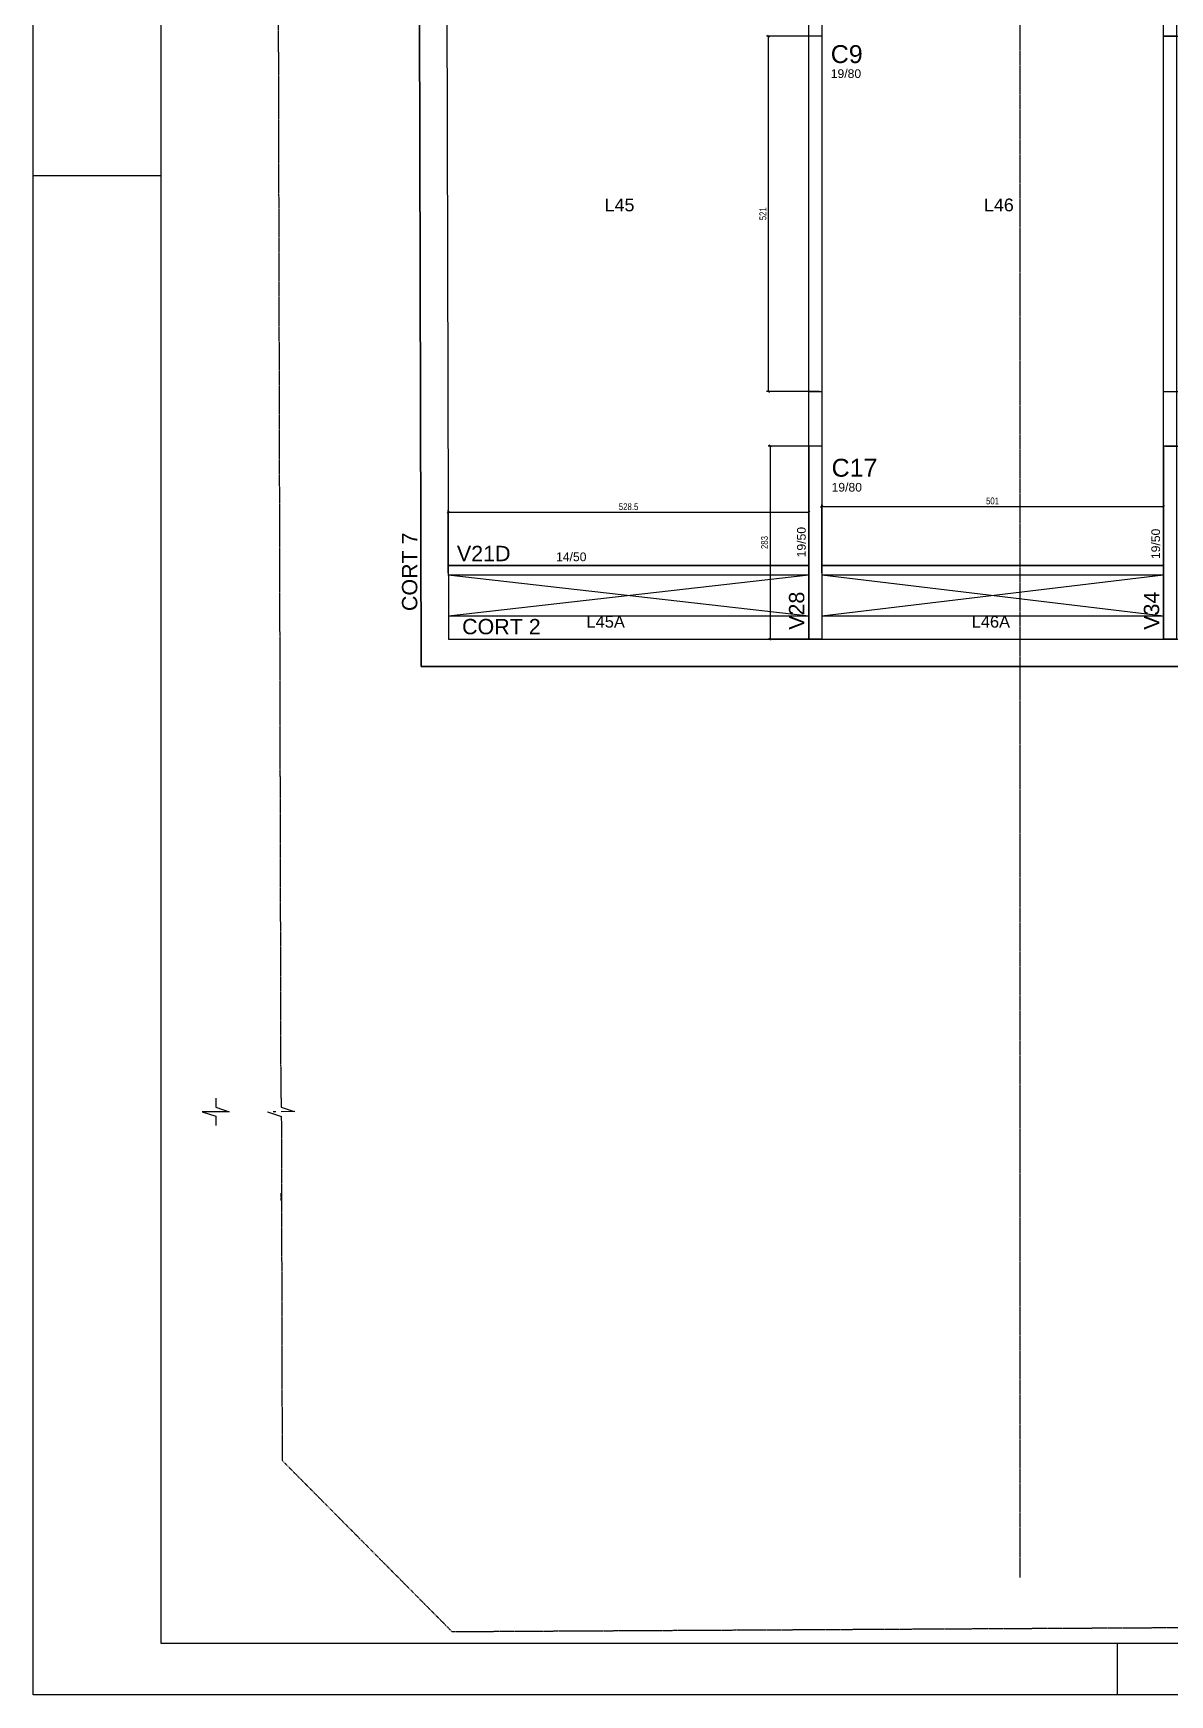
# Model space of a CAD drawing. Extents: x -1206 to 6684, y -2991 to 10691.
# Drawn here: x -1206 to 460, y 4384 to 6820 of the extents above; entities that cross this region are included whole.
import ezdxf

# ---------------------------------------------------------------- set-up
doc = ezdxf.new("R2010")
doc.units = 0
doc.linetypes.add('ESTILO_TQS_0003', pattern=[1, 0.5, -0.2, 0.1, -0.2])
doc.layers.get('0').update_dxf_attribs({"color": 50})
for name, color, linetype in [('1', 3, 'Continuous'), ('204', 1, 'ESTILO_TQS_0003'), ('212', 3, 'Continuous'), ('213', 3, 'Continuous'), ('220', 5, 'Continuous'), ('221', 1, 'Continuous'), ('222', 6, 'Continuous'), ('226', 4, 'Continuous'), ('233', 6, 'Continuous'), ('250', 1, 'Continuous'), ('COTA', 241, 'Continuous')]:
    doc.layers.add(name, color=color, linetype=linetype)
doc.styles.add('COTA TECNICA-50', font='techl___.ttf', dxfattribs={"height": 10})
doc.styles.get("Standard").update_dxf_attribs({"font": 'arial.ttf'})
doc.dimstyles.new('COTA PAINEL-50', dxfattribs={"dimtxt": 10, "dimasz": 3, "dimexe": 3, "dimexo": 3, "dimgap": 3, "dimtad": 1, "dimdec": 1, "dimzin": 9, "dimdsep": 46, "dimtxsty": 'COTA TECNICA-50', "dimblk1": 'OBLIQUE', "dimblk2": 'OBLIQUE', "dimsah": 1, "dimcen": 0.9, "dimclrd": 4, "dimclre": 4, "dimclrt": 240, "dimadec": 1, "dimazin": 3, "dimtfac": 1, "dimtdec": 1, "dimtmove": 0, "dimatfit": 3, "dimfxl": 1, "dimtolj": 1, "dimtzin": 12, "dimarcsym": 0})

# ---------------------------------------------------------------- blocks, each defined once
blk = doc.blocks.new('LINCOR', base_point=(1375407.232582, 453114.358858))
blk.add_lwpolyline([(1375407.232582, 453114.358858), (1375407.565916, 453114.358858), (1375407.732582, 453114.858858), (1375407.732582, 453113.858858), (1375407.899249, 453114.358858), (1375408.232582, 453114.358858)])
blk = doc.blocks.new('_Oblique')
at = {"color": 0, "linetype": 'ByBlock', "lineweight": -2}
blk.add_line((-0.5, -0.5), (0.5, 0.5), dxfattribs=at)
blk = doc.blocks.new('*D264')
at = {"layer": 'COTA', "color": 4, "lineweight": -2, "transparency": 16777216}
for p, q in [((-597.4, 6028.8), (-597.4, 6120.7)), ((-597.4, 6117.7), (-68.9, 6117.7)), ((-68.9, 6028.8), (-68.9, 6120.7))]:
    blk.add_line(p, q, dxfattribs=at)
at = {"layer": 'Defpoints', "color": 0, "transparency": 16777216}
for p in [(-68.9, 6117.7), (-597.4, 6025.8), (-68.9, 6025.8)]:
    blk.add_point(p, dxfattribs=at)
at = {"layer": 'COTA', "color": 4, "lineweight": -2, "transparency": 16777216, "xscale": 3, "yscale": 3, "zscale": 3, "rotation": 180}
blk.add_blockref('_Oblique', (-597.4, 6117.7), dxfattribs=at)
at = {"layer": 'COTA', "color": 4, "lineweight": -2, "transparency": 16777216, "xscale": 3, "yscale": 3, "zscale": 3}
blk.add_blockref('_Oblique', (-68.9, 6117.7), dxfattribs=at)
at = {"layer": 'COTA', "color": 240, "transparency": 16777216, "insert": (-333.1, 6125.8), "char_height": 10, "attachment_point": 5, "style": 'COTA TECNICA-50'}
blk.add_mtext('\\A1;528.5', dxfattribs=at)
blk = doc.blocks.new('*D268')
at = {"layer": 'COTA', "color": 4, "lineweight": -2, "transparency": 16777216}
for p, q in [((-49.9, 6028.8), (-49.9, 6129.1)), ((-49.9, 6126.1), (451.1, 6126.1)), ((451.1, 6028.8), (451.1, 6129.1))]:
    blk.add_line(p, q, dxfattribs=at)
at = {"layer": 'Defpoints', "color": 0, "transparency": 16777216}
for p in [(451.1, 6126.1), (-49.9, 6025.8), (451.1, 6025.8)]:
    blk.add_point(p, dxfattribs=at)
at = {"layer": 'COTA', "color": 4, "lineweight": -2, "transparency": 16777216, "xscale": 3, "yscale": 3, "zscale": 3, "rotation": 180}
blk.add_blockref('_Oblique', (-49.9, 6126.1), dxfattribs=at)
at = {"layer": 'COTA', "color": 4, "lineweight": -2, "transparency": 16777216, "xscale": 3, "yscale": 3, "zscale": 3}
blk.add_blockref('_Oblique', (451.1, 6126.1), dxfattribs=at)
at = {"layer": 'COTA', "color": 240, "transparency": 16777216, "insert": (200.6, 6134.2), "char_height": 10, "attachment_point": 5, "style": 'COTA TECNICA-50'}
blk.add_mtext('\\A1;501', dxfattribs=at)
blk = doc.blocks.new('*D260')
at = {"layer": 'COTA', "color": 4, "lineweight": -2, "transparency": 16777216}
for p, q in [((-52.9, 6214.8), (-128.5, 6214.8)), ((-125.5, 6214.8), (-125.5, 5931.8)), ((-52.9, 5931.8), (-128.5, 5931.8))]:
    blk.add_line(p, q, dxfattribs=at)
at = {"layer": 'Defpoints', "color": 0, "transparency": 16777216}
for p in [(-49.9, 6214.8), (-125.5, 5931.8), (-49.9, 5931.8)]:
    blk.add_point(p, dxfattribs=at)
at = {"layer": 'COTA', "color": 4, "lineweight": -2, "transparency": 16777216, "xscale": 3, "yscale": 3, "zscale": 3}
for p, rotation in [((-125.5, 6214.8), 90), ((-125.5, 5931.8), 270)]:
    blk.add_blockref('_Oblique', p, dxfattribs=dict(at, rotation=rotation))
at = {"layer": 'COTA', "color": 240, "transparency": 16777216, "insert": (-133.8, 6073.3), "char_height": 10, "attachment_point": 5, "rotation": 90, "style": 'COTA TECNICA-50'}
blk.add_mtext('\\A1;283', dxfattribs=at)
blk = doc.blocks.new('*D261')
at = {"layer": 'COTA', "color": 4, "lineweight": -2, "transparency": 16777216}
for p, q in [((-52.9, 6815.8), (-131, 6815.8)), ((-128, 6294.8), (-128, 6815.8)), ((-52.9, 6294.8), (-131, 6294.8))]:
    blk.add_line(p, q, dxfattribs=at)
at = {"layer": 'Defpoints', "color": 0, "transparency": 16777216}
for p in [(-128, 6815.8), (-49.9, 6815.8), (-49.9, 6294.8)]:
    blk.add_point(p, dxfattribs=at)
at = {"layer": 'COTA', "color": 4, "lineweight": -2, "transparency": 16777216, "xscale": 3, "yscale": 3, "zscale": 3}
for p, rotation in [((-128, 6815.8), 90), ((-128, 6294.8), 270)]:
    blk.add_blockref('_Oblique', p, dxfattribs=dict(at, rotation=rotation))
at = {"layer": 'COTA', "color": 240, "transparency": 16777216, "insert": (-136.1, 6555.3), "char_height": 10, "attachment_point": 5, "rotation": 90, "style": 'COTA TECNICA-50'}
blk.add_mtext('\\A1;521', dxfattribs=at)
blk = doc.blocks.new('*D258')
at = {"layer": 'COTA', "color": 4, "lineweight": -2, "transparency": 16777216}
for p, q in [((454.1, 6214.8), (575.5, 6214.8)), ((572.5, 6214.8), (572.5, 5931.8)), ((454.1, 5931.8), (575.5, 5931.8))]:
    blk.add_line(p, q, dxfattribs=at)
at = {"layer": 'Defpoints', "color": 0, "transparency": 16777216}
for p in [(451.1, 6214.8), (451.1, 5931.8), (572.5, 5931.8)]:
    blk.add_point(p, dxfattribs=at)
at = {"layer": 'COTA', "color": 4, "lineweight": -2, "transparency": 16777216, "xscale": 3, "yscale": 3, "zscale": 3}
for p, rotation in [((572.5, 6214.8), 90), ((572.5, 5931.8), 270)]:
    blk.add_blockref('_Oblique', p, dxfattribs=dict(at, rotation=rotation))
at = {"layer": 'COTA', "color": 240, "transparency": 16777216, "insert": (564.3, 6073.3), "char_height": 10, "attachment_point": 5, "rotation": 90, "style": 'COTA TECNICA-50'}
blk.add_mtext('\\A1;283', dxfattribs=at)
blk = doc.blocks.new('*D256')
at = {"layer": 'COTA', "color": 4, "lineweight": -2, "transparency": 16777216}
for p, q in [((454.1, 6815.8), (525.5, 6815.8)), ((522.5, 6815.8), (522.5, 6294.8)), ((454.1, 6294.8), (525.5, 6294.8))]:
    blk.add_line(p, q, dxfattribs=at)
at = {"layer": 'Defpoints', "color": 0, "transparency": 16777216}
for p in [(451.1, 6815.8), (451.1, 6294.8), (522.5, 6294.8)]:
    blk.add_point(p, dxfattribs=at)
at = {"layer": 'COTA', "color": 4, "lineweight": -2, "transparency": 16777216, "xscale": 3, "yscale": 3, "zscale": 3}
for p, rotation in [((522.5, 6815.8), 90), ((522.5, 6294.8), 270)]:
    blk.add_blockref('_Oblique', p, dxfattribs=dict(at, rotation=rotation))
at = {"layer": 'COTA', "color": 240, "transparency": 16777216, "insert": (514.4, 6555.3), "char_height": 10, "attachment_point": 5, "rotation": 90, "style": 'COTA TECNICA-50'}
blk.add_mtext('\\A1;521', dxfattribs=at)

msp = doc.modelspace()

# ---------------------------------------------------------------- linework, layer by layer
for p, q in [((-1205.975, 4383.942), (-1205.975, 10691.442)), ((-1205.975, 6611.442), (-1018.475, 6611.442)), ((384.025, 4383.942), (384.025, 4458.942)), ((6684.025, 4383.942), (-1205.975, 4383.942))]:
    msp.add_line(p, q)
for points in [[(-68.88, 7533.298), (-49.88, 7533.298), (-49.88, 5931.762), (-68.88, 5931.762)], [(451.12, 6815.798), (470.12, 6815.798), (470.12, 5931.762), (451.12, 5931.762)], [(-68.88, 6039.801), (-597.4, 6039.801), (-597.4, 6025.801), (-68.88, 6025.801)], [(451.12, 6039.801), (-49.88, 6039.801), (-49.88, 6025.801), (451.12, 6025.801)]]:
    msp.add_lwpolyline(points, close=True)
at = {"layer": '1', "color": 4}
for p, q in [((-68.88, 6294.801), (-68.88, 6815.798)), ((-49.88, 6815.798), (-49.88, 6294.801)), ((451.12, 6294.801), (451.12, 6815.798)), ((-68.88, 6214.801), (-68.88, 5931.762)), ((-49.88, 6214.801), (-49.88, 5931.762)), ((451.12, 6214.801), (451.12, 5931.762)), ((-597.438, 6039.801), (-68.88, 6039.801)), ((-597.4, 6025.801), (-68.88, 6025.801)), ((-49.88, 6039.801), (451.12, 6039.801)), ((-49.88, 6025.801), (451.12, 6025.801))]:
    msp.add_line(p, q, dxfattribs=at)
at = {"layer": '1'}
for p, q in [((-597.237, 5965.801), (-68.88, 5965.801)), ((-49.88, 5965.801), (451.12, 5965.801))]:
    msp.add_line(p, q, dxfattribs=at)
at = {"layer": '204'}
for p, q in [((241.305, 4555.939), (241.305, 10527.057)), ((-842.23, 5108.773), (-842.256, 5120.094))]:
    msp.add_line(p, q, dxfattribs=at)
for points in [[(-842.575, 5258.773), (-854.551, 10464.785), (4145.396, 10464.785), (4159.405, 5258.773)], [(-842.164, 5218.773), (-841.034, 4727.538), (-592.057, 4476.608), (4161.811, 4503.086), (4159.885, 5218.773), (4161.811, 4503.086)]]:
    msp.add_lwpolyline(points, dxfattribs=at)
at = {"layer": '220'}
for p, q in [((-593.145, 5931.762), (2871.636, 5931.762)), ((-637.036, 5891.762), (2871.636, 5891.762))]:
    msp.add_line(p, q, dxfattribs=at)
for points in [[(-641.695, 10454.785), (-641.695, 7606.798), (-637.036, 5891.759)], [(4147.645, 5912.762), (4002.608, 5912.762), (4002.639, 5223.762), (3731.636, 5223.762), (3731.636, 4623.762), (2966.636, 4623.762), (2966.636, 5471.762), (2831.636, 5471.762), (2831.636, 5891.762), (-637.036, 5891.762), (-641.695, 7606.798), (-641.695, 10454.785), (4135.423, 10454.785), (4147.645, 5912.735)], [(3691.636, 4663.762), (3691.636, 5263.762), (3962.637, 5263.762), (3962.606, 5952.762), (4107.537, 5952.762), (4095.531, 10414.785), (-601.695, 10414.785), (-601.695, 7606.852), (-597.145, 5931.762), (2871.636, 5931.762), (2871.636, 5511.762), (3006.636, 5511.762), (3006.636, 4663.762), (3115.851, 4663.762)]]:
    msp.add_lwpolyline(points, dxfattribs=at)
at = {"layer": '221'}
for p, q in [((-597.4, 6025.801), (-68.88, 5965.801)), ((-597.237, 5965.801), (-68.88, 6025.801)), ((-49.88, 6025.801), (451.12, 5965.801)), ((-49.88, 5965.801), (451.12, 6025.801))]:
    msp.add_line(p, q, dxfattribs=at)
at = {"layer": '222'}
for p, q in [((-1018.475, 4458.942), (-1018.475, 10616.442)), ((6609.024, 4458.942), (-1018.475, 4458.942))]:
    msp.add_line(p, q, dxfattribs=at)
for points in [[(-68.88, 6815.798), (-68.88, 6895.798), (-49.88, 6895.798), (-49.88, 6815.798), (-68.88, 6815.798)], [(451.12, 6815.798), (451.12, 6895.798), (470.12, 6895.798), (470.12, 6815.798), (451.12, 6815.798)], [(-68.88, 6214.801), (-68.88, 6294.801), (-49.88, 6294.801), (-49.88, 6214.801), (-68.88, 6214.801)], [(451.12, 6214.801), (451.12, 6294.801), (470.12, 6294.801), (470.12, 6214.801), (451.12, 6214.801)]]:
    msp.add_lwpolyline(points, dxfattribs=at)

# ---------------------------------------------------------------- block references
at = {"layer": '204', "xscale": 40.002111, "yscale": 40.002111, "rotation": 270.58868}
msp.add_blockref('LINCOR', (-842.575, 5258.773), dxfattribs=at)
at = {"layer": '250', "xscale": 40, "yscale": 40, "rotation": 270}
msp.add_blockref('LINCOR', (-938.458, 5258.773), dxfattribs=at)

# ---------------------------------------------------------------- texts
at = {"layer": '212'}
for p in [(-73.302, 6051.579), (446.221, 6049.032)]:
    msp.add_text('19/50', height=12.75, rotation=90, dxfattribs=at).set_placement(p)
msp.add_text('14/50', height=12.75, dxfattribs=at).set_placement((-439.375, 6045.956))
at = {"layer": '213'}
for p in [(-36.614, 6754.389), (-35.404, 6147.948)]:
    msp.add_text('19/80', height=12.75, dxfattribs=at).set_placement(p)
at = {"layer": '220'}
for s, p in [('C9', (-36.614, 6776.256)), ('C17', (-35.404, 6169.815))]:
    msp.add_text(s, height=26.25, dxfattribs=at).set_placement(p)
at = {"layer": '226'}
for s, height, p in [('L45', 18.75, (-368.158, 6558.873)), ('L46', 18.75, (188.052, 6558.873)), ('L45A', 17.25, (-394.768, 5948.573)), ('L46A', 17.25, (170.004, 5948.573))]:
    msp.add_text(s, height=height, dxfattribs=at).set_placement(p)
at = {"layer": '233'}
for s, p in [('CORT 7', (-642.822, 5972.795)), ('V28', (-75.412, 5945.329)), ('V34', (444.944, 5945.329))]:
    msp.add_text(s, height=22.5, rotation=90, dxfattribs=at).set_placement(p)
for s, p in [('V21D', (-584.742, 6045.956)), ('CORT 2', (-577.176, 5938.773))]:
    msp.add_text(s, height=22.5, dxfattribs=at).set_placement(p)

# ---------------------------------------------------------------- dimensions: what is measured, and where the dimension line sits
at = {"layer": 'COTA'}
for base, p1, p2, picture, middle in [((-128.037, 6815.798), (-49.88, 6294.801), (-49.88, 6815.798), '*D261', (-136.147, 6555.299)), ((522.531, 6294.801), (451.12, 6815.798), (451.12, 6294.801), '*D256', (514.422, 6555.299)), ((-125.54, 5931.762), (-49.88, 6214.801), (-49.88, 5931.762), '*D260', (-133.781, 6073.281)), ((572.516, 5931.762), (451.12, 6214.801), (451.12, 5931.762), '*D258', (564.275, 6073.281))]:
    dim = msp.add_linear_dim(base=base, p1=p1, p2=p2, angle=90, dimstyle='COTA PAINEL-50', dxfattribs=at)
    dim.commit()
    dim.dimension.update_dxf_attribs({"geometry": picture, "text_midpoint": middle})
for base, p1, p2, picture, middle in [((451.12, 6126.109), (-49.88, 6025.801), (451.12, 6025.801), '*D268', (200.62, 6134.219)), ((-68.88, 6117.711), (-597.4, 6025.801), (-68.88, 6025.801), '*D264', (-333.14, 6125.843))]:
    dim = msp.add_linear_dim(base=base, p1=p1, p2=p2, dimstyle='COTA PAINEL-50', dxfattribs=at)
    dim.commit()
    dim.dimension.update_dxf_attribs({"geometry": picture, "text_midpoint": middle})

doc.saveas('drawing.dxf')
